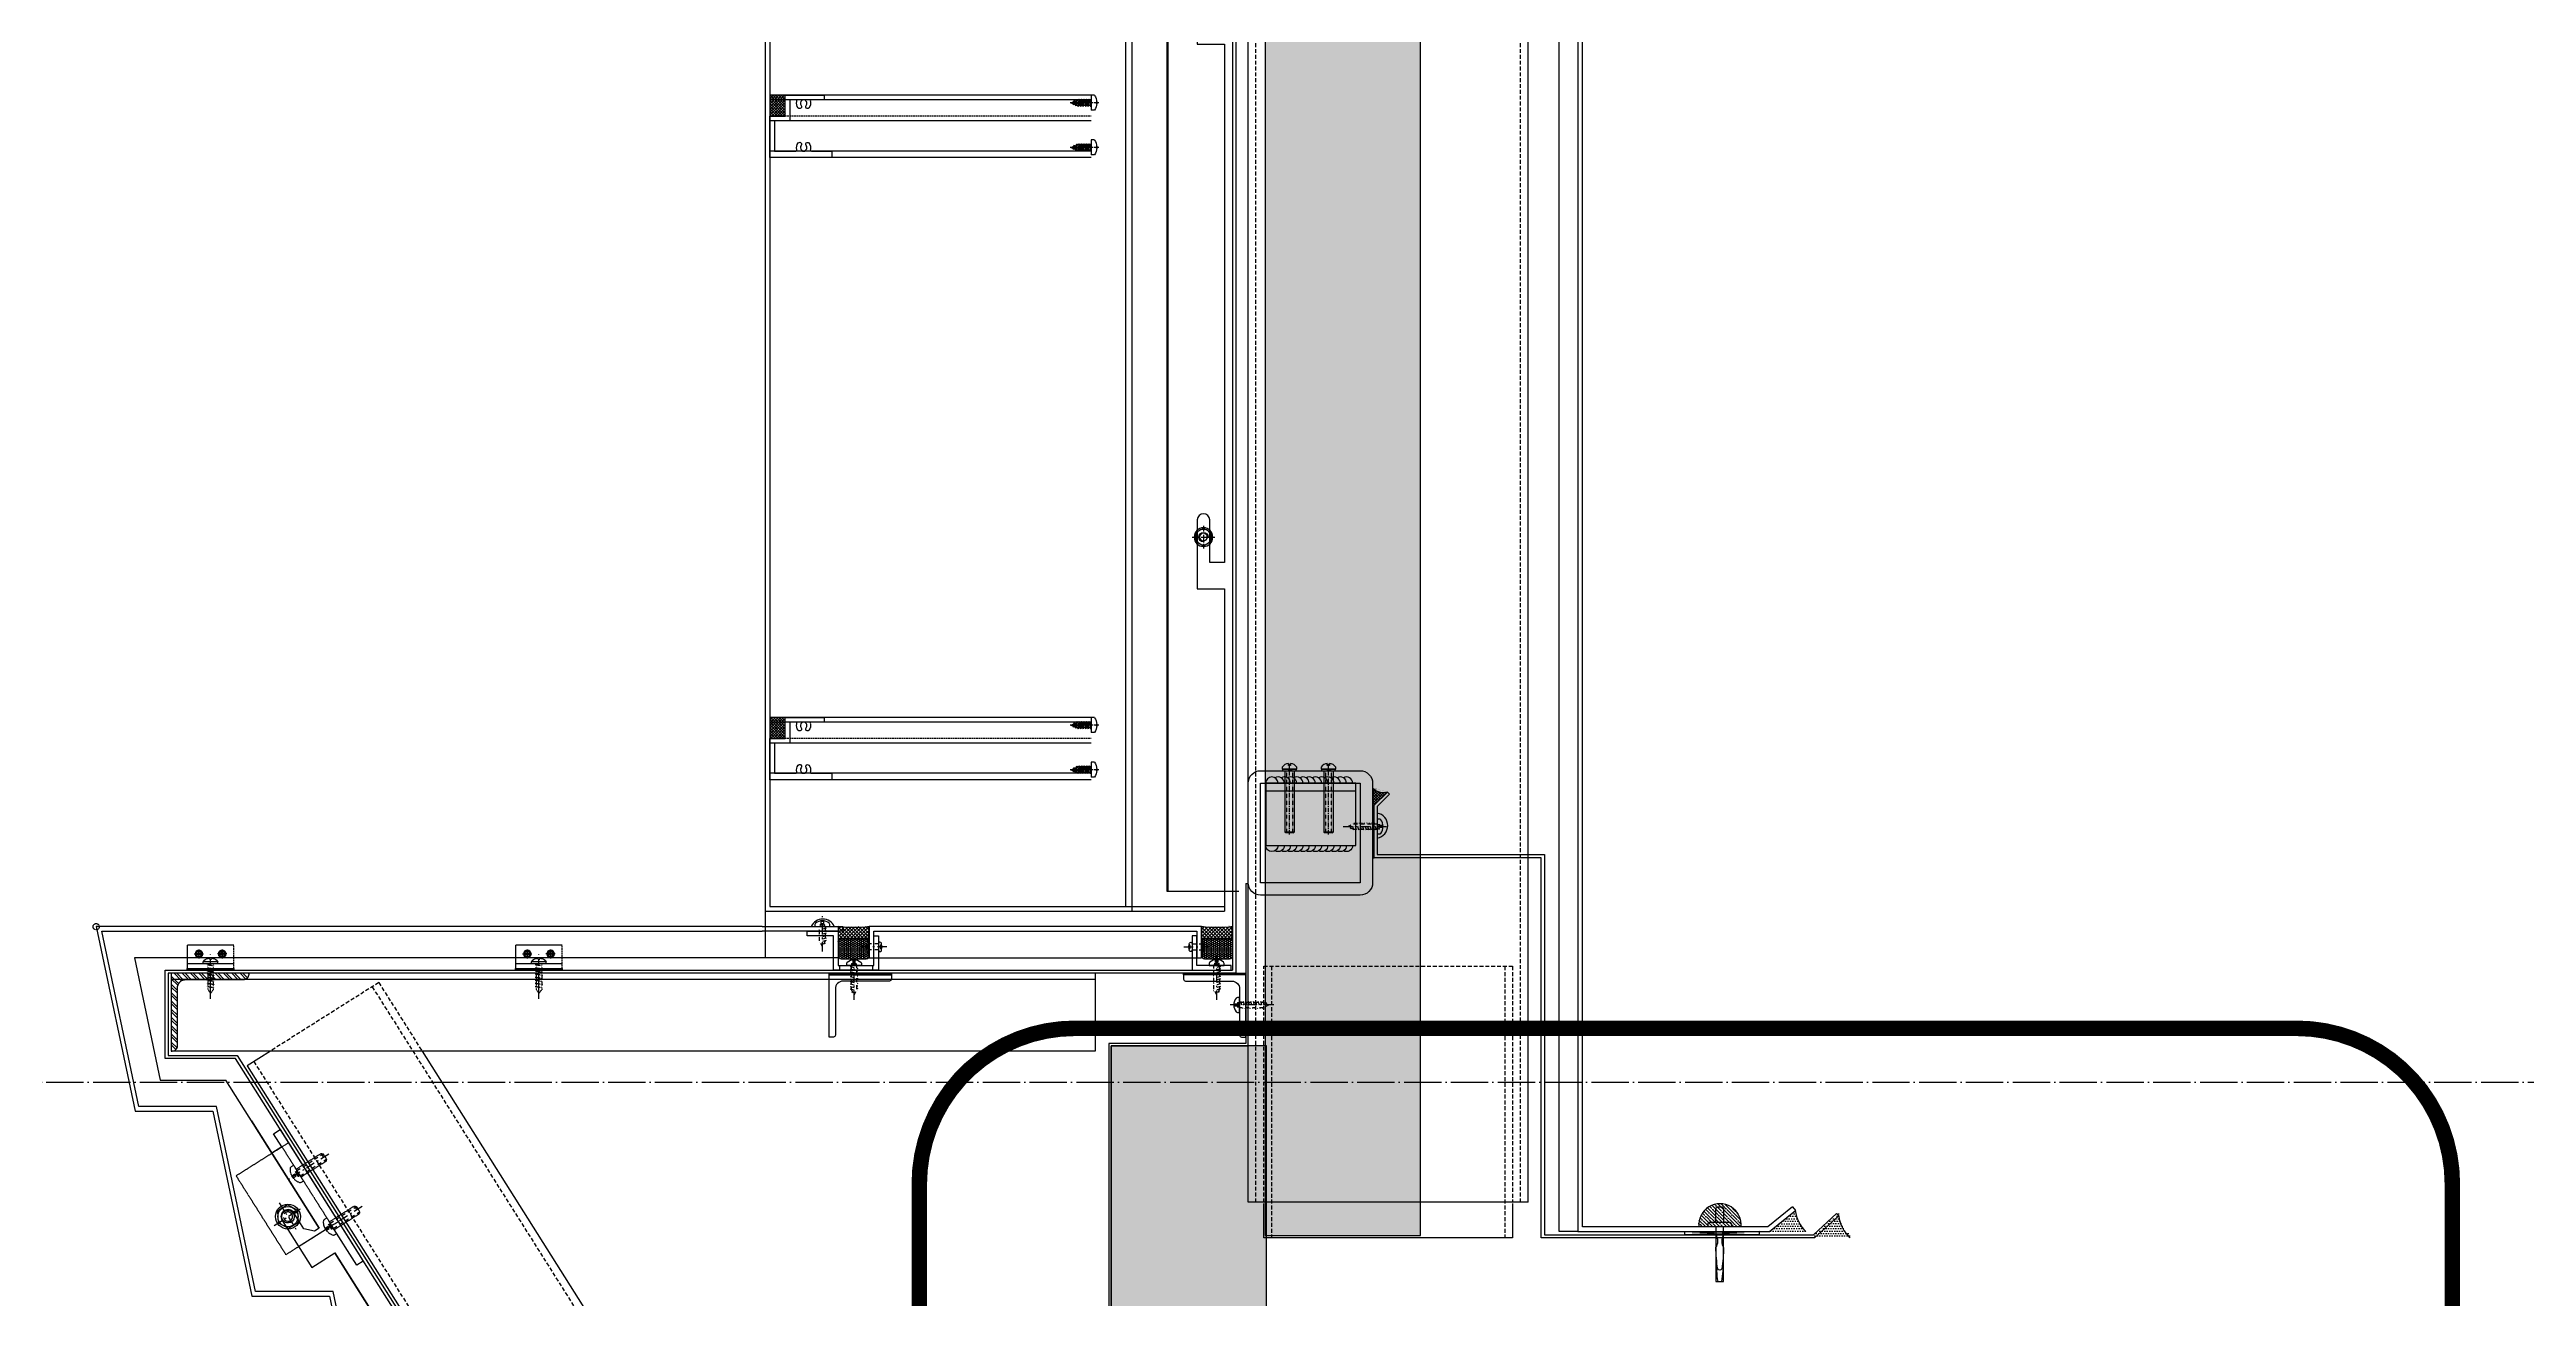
# Model space of a CAD drawing. Header units: millimetres. Extents: x 0 to 119933, y -45162 to 41221.
# Drawn here: x 40007 to 41599, y 8205 to 9008 of the extents above; entities that cross this region are included whole.
import ezdxf
from ezdxf.enums import TextEntityAlignment as Align

# ---------------------------------------------------------------- set-up
doc = ezdxf.new("R2010")
doc.units = ezdxf.units.MM
for name, pattern in [('( Dashed )', [0.75, 0.5, -0.25]), ('ACAD_ISO04W100', [30, 24, -3, 0, -3]), ('CENTER', [2, 1.25, -0.25, 0.25, -0.25]), ('CENTER-PISA', [11, 6, -2, 1, -2]), ('CENTER2', [28.575, 19.05, -3.175, 3.175, -3.175]), ('DASHED', [0.75, 0.5, -0.25]), ('FT_HIDDEN', [3, 1.5, -1.5]), ('HIDDEN', [0.375, 0.25, -0.125]), ('HIDDEN-PISA', [4.5, 2.5, -2]), ('HIDDEN2', [0.1875, 0.125, -0.0625])]:
    doc.linetypes.add(name, pattern=pattern)
doc.layers.get('DEFPOINTS').update_dxf_attribs({"color": 166})
for name, color, linetype in [('AXIS', 1, 'ACAD_ISO04W100'), ('BOLT', 32, 'Continuous'), ('CASTFIX', 1, 'Continuous'), ('CW', 4, 'Continuous'), ('F-Alum', 4, 'Continuous'), ('F-dashed line', 8, 'DASHED'), ('F-hatch', 8, 'Continuous'), ('F-Misc', 8, 'Continuous'), ('F-OTHERS', 8, 'Continuous'), ('F-seslants', 8, 'Continuous'), ('F-SSTEEL', 3, 'Continuous'), ('F-steel', 3, 'Continuous'), ('F_ALUM', 4, 'Continuous'), ('F_CNTR', 1, 'ACAD_ISO04W100'), ('F_FIXS', 1, 'Continuous'), ('F_GSKT', 136, 'Continuous'), ('F_MISC', 8, 'Continuous'), ('F_SEAL', 8, 'Continuous'), ('F_STEL', 3, 'Continuous'), ('GASK', 8, 'Continuous'), ('gasket', 1, 'Continuous'), ('Hatch', 8, 'Continuous'), ('HIDDEN', 1, 'HIDDEN'), ('INSUL', 8, 'Continuous'), ('STEEL', 3, 'Continuous'), ('TC', 4, 'Continuous'), ('WELDING VW', 8, 'Continuous'), ('中心线', 1, 'CENTER2'), ('其他', 4, 'Continuous'), ('虚线', 8, 'HIDDEN'), ('螺栓钉类', 241, 'Continuous')]:
    doc.layers.add(name, color=color, linetype=linetype)
doc.layers.add('Fastener-Contour', color=1, linetype='Continuous', lineweight=25)
doc.styles.add('ROMANS', font='simplex.shx', dxfattribs={"width": 0.8, "bigfont": 'hztxt.shx'})
pattern_1 = [(171.78891, (53.3, 199.0476), (-673.2017242, 100.0000025), [3.3342, -696.8454]), (146.90866, (56.223, 197.1429), (-158.4004044, 100.0000014), [3.48873, -729.14512]), (132.32733, (58.3914, 194.762), (-178.2004573, 199.9999991), [3.2205, -673.0858]), (114.79699, (59.7115, 191.905), (-39.600101, 99.9999994), [3.14733, -327.32212]), (91.620224, (59.8057, 188.5714), (-19.80005, 599.9999997), [3.33467, -696.9453]), (82.824825, (50.09429, 111.42857), (138.600349442, 1099.999997034), [77.75174, -16250.113]), (97.175175, (69.70576, 111.42857), (-138.6003524828, 1099.9999966515), [77.75174, -16250.113]), (88.379776, (59.9943, 188.5714), (19.800043, 599.9999999), [3.33467, -696.9453]), (65.203, (60.0886, 191.905), (39.600101, 99.9999996), [3.14733, -327.32212]), (47.67267, (61.4086, 194.762), (178.2004567, 199.9999997), [3.2205, -673.0858]), (33.09134, (63.5772, 197.1429), (158.4004029, 100.0000036), [3.48873, -729.14512]), (8.21109, (66.5, 199.0476), (673.2017246, 99.9999998), [3.3342, -696.8454]), (87.16616, (50, 109.524), (19.800042, 300.0000003), [1.9071, -398.58265]), (103.90139, (50.4714, 107.619), (-79.2002026, 299.9999996), [1.96223, -410.107]), (111.6036, (51.226, 105.714), (-19.80005, 100), [2.04867, -105.50674]), (122.76135, (52.4514, 103.8095), (-59.4001536, 99.999999), [2.26506, -473.39773]), (138.29055, (54.0543, 102.381), (-118.800303, 100.000002), [2.1471, -448.74108]), (152.00351, (55.8457, 101.4286), (-178.2004575, 99.9999986), [2.02886, -424.0312]), (166.4772, (57.8257, 100.9524), (-396.001014, 100.000003), [2.03646, -425.62055]), (167.07075, (59.9, 100.476), (-415.801066, 100), [2.12825, -444.80388]), (12.92924, (59.9, 100.476), (415.801066, 99.9999994), [2.12825, -444.80388]), (13.5228, (61.9743, 100.9524), (396.0010147, 99.9999998), [2.03646, -425.62055]), (27.99649, (63.9543, 101.4286), (198.0005053, 100.0000036), [2.02886, -424.0312]), (41.70945, (65.7458, 102.381), (118.800302, 100.000003), [2.1471, -448.74108]), (57.23865, (67.3486, 103.8095), (198.0005044, 300.0000017), [2.26506, -473.39773]), (68.3964, (68.574, 105.714), (19.80005, 100), [2.04867, -105.50674]), (76.09861, (69.3286, 107.619), (19.800051, 99.9999995), [1.96223, -410.107]), (92.83384, (69.8, 109.524), (-19.80005, 300), [1.9071, -398.58265])]

# ---------------------------------------------------------------- blocks, each defined once
blk = doc.blocks.new('L50x4')
at = {"layer": 'TC'}
h = blk.add_hatch(dxfattribs=at)
h.set_pattern_fill('ANSI32', color=256, scale=10, style=0)
h.set_pattern_definition([(45, (-639.048, -508.826), (-2.65165, 2.65165), []), (45, (-637.2803, -508.826), (-2.65165, 2.65165), [])])
h.paths.add_polyline_path([(4, 46.5, 0.414214), (0.5, 50), (0, 50), (0, 0), (50, 0), (50, 0.5, 0.414214), (46.5, 4), (9, 4, -0.414214), (4, 9)])
at = {"layer": 'STEEL'}
blk.add_lwpolyline([(0, 0), (0, 50), (0.5, 50, -0.414214), (4, 46.5), (4, 9.5, 0.414214), (9.5, 4), (46.5, 4, -0.414214), (50, 0.5), (50, 0)], format="xyb", close=True, dxfattribs=at)
blk = doc.blocks.new('fhd')
at = {"layer": 'F-OTHERS'}
for points in [[(2.5, 0), (2.5, 35), (-2.5, 35), (-2.5, 0)], [(2.5, -3), (2.5, -12), (1.5, -13), (-1.5, -13), (-2.5, -12), (-2.5, -3)]]:
    blk.add_lwpolyline(points, dxfattribs=at)
for points in [[(-1.3, 35, 0.036206), (-2.5, 21.4)], [(2.5, 21.4, 0.036206), (1.3, 35)], [(-2.5, 5, 0.297843), (-2.5, 13.3, -0.036206), (-1.3, 27, -0.585039), (1.3, 27, -0.036206), (2.5, 13.3, 0.297843), (2.5, 5)]]:
    blk.add_lwpolyline(points, format="xyb", dxfattribs=at)
blk.add_lwpolyline([(6.5, 0, -0.414214), (7.5, -1), (7.5, -2, -0.414214), (6.5, -3), (-6.5, -3, -0.414214), (-7.5, -2), (-7.5, -1, -0.414214), (-6.5, 0), (-2.5, 0), (2.5, 0)], format="xyb", close=True, dxfattribs=at)
blk = doc.blocks.new('*U76')
at = {"layer": 'GASK'}
blk.add_lwpolyline([(0, -2), (0, 0), (-47.8, 0), (-47.8, -2)], close=True, dxfattribs=at)
for points in [[(0, -2), (-47.8, 0)], [(-47.8, -2), (0, 0)]]:
    blk.add_lwpolyline(points, dxfattribs=at)
blk = doc.blocks.new('*U363')
at = {"layer": 'INSUL', "lineweight": 0}
h = blk.add_hatch(dxfattribs=at)
h.set_pattern_fill('岩棉', color=256, scale=100, style=0, pattern_type=2)
h.set_pattern_definition(pattern_1)
h.paths.add_polyline_path([(0, 0), (623.4, 0), (623.4, 100), (0, 100)])
at = {"layer": 'INSUL'}
blk.add_lwpolyline([(0, 0), (623.4, 0), (623.4, 100), (0, 100)], close=True, dxfattribs=at)
blk = doc.blocks.new('*U375')
at = {"layer": '中心线', "color": 1, "linetype": 'CENTER', "ltscale": 2.357948}
blk.add_line((0, -4.9), (0, 13.4), dxfattribs=at)
at = {"layer": '其他', "color": 4, "linetype": 'Continuous'}
for p, q in [((-2.4, 7.7), (2.4, 8.3)), ((-2.4, 6.1), (2.4, 6.7)), ((-2.4, 4.5), (2.4, 5.1)), ((-2.4, 2.9), (2.4, 3.5)), ((-2.4, 1.3), (2.4, 1.9)), ((-2.2, 9.3), (2, 9.9)), ((-1.9, 0), (1.8, 0.7)), ((-1.8, 8), (1.8, 8.7)), ((-1.8, 7.3), (1.8, 8)), ((-1.8, 6.4), (1.8, 7.1)), ((-1.8, 5.7), (1.8, 6.4)), ((-1.8, 4.8), (1.8, 5.5)), ((-1.8, 4.1), (1.8, 4.8)), ((-1.8, 3.2), (1.8, 3.9)), ((-1.8, 2.5), (1.8, 3.2)), ((-1.8, 1.6), (1.8, 2.3)), ((-1.8, 0.9), (1.8, 1.6)), ((-1.7, 9), (1.4, 9.6)), ((-1.5, 11), (1.3, 11.4)), ((-1.3, 9.8), (1.1, 10.4)), ((-1, 10.7), (0.8, 11.1)), ((-0.6, 11.5), (0.4, 11.9)), ((0, 0), (2.4, 0.3))]:
    blk.add_line(p, q, dxfattribs=at)
at = {"layer": '螺栓钉类', "linetype": 'Continuous'}
for p, q in [((-2.4, 7.7), (-1.8, 8)), ((-2.4, 7.7), (-1.8, 7.3)), ((-2.4, 6.1), (-1.8, 6.4)), ((-2.4, 6.1), (-1.8, 5.7)), ((-2.4, 4.5), (-1.8, 4.8)), ((-2.4, 4.5), (-1.8, 4.1)), ((-2.4, 2.9), (-1.8, 3.2)), ((-2.4, 2.9), (-1.8, 2.5)), ((-2.4, 1.3), (-1.8, 1.6)), ((-2.4, 1.3), (-1.8, 0.9)), ((-2.2, 9.3), (-1.3, 9.8)), ((-2.2, 9.3), (-1.7, 9)), ((-1.7, 9), (-1.8, 8.7)), ((-1.8, 8), (-1.8, 8.7)), ((-1.8, 6.4), (-1.8, 7.3)), ((-1.8, 4.8), (-1.8, 5.7)), ((-1.8, 3.2), (-1.8, 4.1)), ((-1.8, 1.6), (-1.8, 2.5)), ((-1.8, 0.2), (-1.8, 0.9)), ((-1.5, 11), (-0.6, 11.5)), ((-1.5, 11), (-1, 10.7)), ((-1, 10.7), (-1.3, 9.8)), ((0, 13), (-0.6, 11.5)), ((0, 13), (0.5, 11.9)), ((0.5, 11.9), (1.3, 11.4)), ((0.8, 11.1), (1.3, 11.4)), ((0.8, 11.1), (1.1, 10.4)), ((1.1, 10.4), (2, 9.9)), ((1.4, 9.6), (2, 9.9)), ((1.4, 9.6), (1.8, 8.7)), ((1.8, 8.7), (2.4, 8.3)), ((1.8, 8), (2.4, 8.3)), ((1.8, 7.1), (1.8, 8)), ((1.8, 7.1), (2.4, 6.7)), ((1.8, 6.4), (2.4, 6.7)), ((1.8, 5.5), (1.8, 6.4)), ((1.8, 5.5), (2.4, 5.1)), ((1.8, 4.8), (2.4, 5.1)), ((1.8, 3.9), (1.8, 4.8)), ((1.8, 3.9), (2.4, 3.5)), ((1.8, 3.2), (2.4, 3.5)), ((1.8, 2.3), (1.8, 3.2)), ((1.8, 2.3), (2.4, 1.9)), ((1.8, 1.6), (2.4, 1.9)), ((1.8, 0.7), (1.8, 1.6)), ((1.8, 0.7), (2.4, 0.3)), ((2.4, 0.2), (2.4, 0.3)), ((-4.8, -2.1), (-4.8, 0)), ((-4.8, 0), (-2, 0)), ((-2, 0), (2.6, 0)), ((-0.4, -3.3), (0.4, -3.3)), ((-0.4, -3.7), (-0.4, -3.3)), ((0.4, -3.7), (0.4, -3.3)), ((2.6, 0), (4.7, 0)), ((4.7, -2.1), (4.7, 0))]:
    blk.add_line(p, q, dxfattribs=at)
for centre, radius, start, end in [((-2, 0.2), 0.2, 270, 0), ((2.6, 0.2), 0.2, 180, 270), ((0, 4.3), 8, 233.5764, 267.134), ((0, 4.3), 8, 272.866, 306.4236)]:
    blk.add_arc(centre, radius, start, end, dxfattribs=at)
blk = doc.blocks.new('A$C0A0351D0')
at = {"layer": 'F-seslants'}
h = blk.add_hatch(dxfattribs=at)
h.set_pattern_fill('ANSI37', color=256, scale=10)
h.set_pattern_definition([(45, (29520.1611, 76186.4152), (-0.883883476, 0.883883476), []), (135, (29520.1611, 76186.4152), (-0.883883476, -0.883883476), [])])
h.paths.add_polyline_path([(218.8, 0), (228.8, 0), (228.8, -13.5), (218.8, -13.5)])
at = {"layer": 'F-Alum'}
for p, q in [((22.2, 0), (228.8, 0)), ((22.2, -3), (228.8, -3)), ((22.2, -16.5), (228.8, -16.5)), ((22.2, -35.9), (228.1, -35.9)), ((22.2, -40), (228.8, -40))]:
    blk.add_line(p, q, dxfattribs=at)
blk.add_lwpolyline([(218.8, 0), (193.8, 0), (193.8, -3), (202, -3, -0.501863), (202.7, -4, 0.254047), (203.6, -8.2, 1), (205.4, -6.6, -0.455848), (205.9, -3.5), (205.9, -3.4, -0.414214), (206.3, -3), (207.8, -3, -0.414214), (208.2, -3.4), (208.2, -3.5, -0.455848), (208.6, -6.6, 1), (210.5, -8.2, 0.254047), (211.3, -4, -0.501863), (212.1, -3), (215.8, -3), (215.8, -16.5), (225.8, -16.5), (225.8, -35.9), (212.1, -35.9, -0.501863), (211.3, -34.9, 0.254047), (210.5, -30.7, 1), (208.6, -32.3, -0.455848), (208.2, -35.4), (208.2, -35.5, -0.414214), (207.8, -35.9), (206.3, -35.9, -0.414214), (205.9, -35.5), (205.9, -35.4, -0.455848), (205.4, -32.3, 1), (203.6, -30.7, 0.254047), (202.7, -34.9, -0.501863), (202, -35.9), (188.8, -35.9), (188.8, -40), (228.8, -40), (228.8, -13.5), (218.8, -13.5)], format="xyb", close=True, dxfattribs=at)
at = {"layer": 'F-dashed line'}
blk.add_line((22.2, -13.5), (228.8, -13.5), dxfattribs=at)
at = {"layer": 'F-seslants'}
blk.add_lwpolyline([(218.8, 0), (228.8, 0), (228.8, -13.5), (218.8, -13.5)], close=True, dxfattribs=at)
at = {"layer": '螺栓钉类', "rotation": 270}
for p in [(22.2, -4.9), (22.2, -33.6)]:
    blk.add_blockref('*U375', p, dxfattribs=at)
blk = doc.blocks.new('*U112')
at = {"layer": 'INSUL', "lineweight": 0}
h = blk.add_hatch(dxfattribs=at)
h.set_pattern_fill('岩棉', color=256, scale=100, style=0, pattern_type=2)
h.set_pattern_definition(pattern_1)
h.paths.add_polyline_path([(0, 0), (4690.9, 0), (4690.9, 100), (0, 100)])
at = {"layer": 'INSUL'}
blk.add_lwpolyline([(0, 0), (4690.9, 0), (4690.9, 100), (0, 100)], close=True, dxfattribs=at)
blk = doc.blocks.new('*U74')
at = {"layer": '中心线', "color": 1, "linetype": 'CENTER', "ltscale": 2.880968}
for p, q in [((7.3, 0), (-7.3, 0)), ((0, 7.3), (0, -7.3))]:
    blk.add_line(p, q, dxfattribs=at)
at = {"layer": '螺栓钉类', "linetype": 'ByBlock'}
blk.add_lwpolyline([(5, 2.9), (0, 5.8), (-5, 2.9), (-5, -2.9), (0, -5.8), (5, -2.9)], close=True, dxfattribs=at)
for radius in [6, 5, 2.46]:
    blk.add_circle((0, 0), radius, dxfattribs=at)
blk.add_arc((0, 0), 3, 270, 180, dxfattribs=at)
blk = doc.blocks.new('*U96')
at = {"layer": 'WELDING VW'}
for centre, end in [((4, 0), 180), ((8, 0), 120), ((12, 0), 120), ((16, 0), 120), ((20, 0), 120), ((24, 0), 120), ((28, 0), 120), ((32, 0), 120), ((36, 0), 120), ((40, 0), 120), ((44, 0), 120), ((48, 0), 120), ((52, 0), 120)]:
    blk.add_arc(centre, 4, 0, end, dxfattribs=at)
blk = doc.blocks.new('*U75')
at = {"layer": '中心线', "color": 1, "linetype": 'CENTER', "ltscale": 2.357948}
blk.add_line((0, 40.9), (0, -5), dxfattribs=at)
at = {"layer": '虚线', "linetype": 'HIDDEN', "ltscale": 0.5}
for p, q in [((-1.9, 0), (-1.9, 40)), ((1.9, 0), (1.9, 40))]:
    blk.add_line(p, q, dxfattribs=at)
at = {"layer": '螺栓钉类', "color": 241, "linetype": 'Continuous'}
for p, q in [((-2.4, 40), (-3, 39.4)), ((3, 39.4), (-3, 39.4)), ((-3, 0), (-3, 39.4)), ((2.4, 40), (-2.4, 40)), ((2.4, 40), (3, 39.4)), ((3, 0), (3, 39.4)), ((-0.9, -1), (0.5, 0)), ((0.2, -1), (1.7, 0))]:
    blk.add_line(p, q, dxfattribs=at)
blk.add_lwpolyline([(4.4, 0), (4.4, -1), (-4.4, -1), (-4.4, 0)], close=True, dxfattribs=at)
blk.add_lwpolyline([(-4.7, -1), (4.8, -1), (4.8, -2.3, -0.207256), (0.7, -4.7), (0.7, -3.4), (-0.7, -3.4), (-0.7, -4.7, -0.207256), (-4.7, -2.3)], format="xyb", close=True, dxfattribs=at)
blk = doc.blocks.new('A$C4B413A4C')
at = {"layer": 'CW'}
for points in [[(530, 39.4), (-10.5, 895.2), (-55.7, 895.2), (-55.7, 952)], [(-53.7, 950), (-53.7, 897.2), (-9.4, 897.2), (532, 40)]]:
    blk.add_lwpolyline(points, dxfattribs=at)
blk = doc.blocks.new('#10x19_Pan')
at = {"color": 8, "linetype": 'HIDDEN-PISA'}
for p, q in [((0.6, 2.4), (1.9, -2.4)), ((2.2, 2.4), (3.5, -2.4)), ((3.8, 2.4), (5.1, -2.4)), ((5.4, 2.4), (6.7, -2.4)), ((7, 2.4), (8.3, -2.4)), ((8.6, 2.4), (9.9, -2.4)), ((10.2, 2.4), (11.5, -2.4)), ((11.8, 2.4), (13.1, -2.4)), ((13.4, 2.4), (14.7, -2.4)), ((15, 2.4), (16.2, -2)), ((16.8, 1.7), (17.6, -1.3))]:
    blk.add_line(p, q, dxfattribs=at)
at = {"color": 0, "linetype": 'ByBlock'}
blk.add_lwpolyline([(0, 4.7), (-1.4, 4.7, 0.228537), (-2.2, 4.4, 0.349288), (-2.2, -4.4, 0.228537), (-1.4, -4.8), (0, -4.8)], format="xyb", close=True, dxfattribs=at)
at = {"color": 8, "linetype": 'HIDDEN-PISA'}
for points in [[(-3.7, 0.7), (-1.9, 0.7), (-1.9, -0.8), (-3.7, -0.8)], [(0, 1.8), (15.2, 1.8), (19, 0), (15.2, -1.8), (0, -1.8)]]:
    blk.add_lwpolyline(points, dxfattribs=at)
at = {"layer": 'AXIS', "color": 8, "linetype": 'CENTER-PISA'}
blk.add_line((22, 0), (-6.7, 0), dxfattribs=at)
at = {"layer": 'DEFPOINTS', "color": 8, "linetype": 'ByBlock', "style": 'ROMANS', "width": 0.8}
blk.add_text('#10x19', height=0.75, rotation=90, dxfattribs=at).set_placement((-1, 0), align=Align.MIDDLE)
blk = doc.blocks.new('ding1')
at = {"layer": 'CASTFIX', "color": 8, "linetype": 'HIDDEN2'}
for p, q in [((1217.1, -4182.6), (1212.3, -4183.3)), ((1217.1, -4184.6), (1212.3, -4185.3)), ((1217.1, -4186.6), (1212.3, -4187.3)), ((1212.9, -4181.9), (1214.7, -4178.9)), ((1212.9, -4197.9), (1212.9, -4181.9)), ((1214.7, -4178.9), (1216.5, -4181.3)), ((1216.5, -4197.9), (1216.5, -4181.3)), ((1217.1, -4188.6), (1212.3, -4189.3)), ((1217.1, -4190.6), (1212.3, -4191.3)), ((1217.1, -4192.6), (1212.3, -4193.3)), ((1217.1, -4194.6), (1212.3, -4195.3)), ((1217.1, -4196.6), (1212.3, -4197.3))]:
    blk.add_line(p, q, dxfattribs=at)
at = {"layer": 'CASTFIX', "color": 9, "linetype": 'CENTER2'}
blk.add_line((1214.7, -4175.4), (1214.7, -4204.3), dxfattribs=at)
at = {"layer": 'CASTFIX'}
for p, q in [((1209.9, -4197.9), (1209.9, -4199.2)), ((1219.4, -4197.9), (1209.9, -4197.9)), ((1219.4, -4199.2), (1209.9, -4199.2)), ((1214, -4201.5), (1213.2, -4201.5)), ((1214.2, -4200.7), (1214, -4201.5)), ((1215.2, -4200.7), (1214.2, -4200.7)), ((1215.2, -4200.7), (1215.4, -4201.5)), ((1216.2, -4201.5), (1215.4, -4201.5)), ((1219.4, -4197.9), (1219.4, -4199.2))]:
    blk.add_line(p, q, dxfattribs=at)
for centre, start, end in [((1213.3, -4197.8), 201.9199, 267.5066), ((1216, -4197.8), 272.4934, 338.0801)]:
    blk.add_arc(centre, 3.68, start, end, dxfattribs=at)
blk = doc.blocks.new('A$C20BB5686')
at = {"layer": 'F-hatch'}
blk.add_hatch(color=256, dxfattribs=at).paths.add_polyline_path([(1, -15), (1, 15), (0, 15), (0, -15)])
at = {"linetype": '( Dashed )'}
blk.add_line((4, 15), (4, -15), dxfattribs=at)
blk.add_lwpolyline([(1, -15), (1, 15), (16, 15), (16, -15), (1, -15)], dxfattribs=at)
at = {"layer": 'F-hatch'}
blk.add_lwpolyline([(1, -15), (1, 15), (0, 15), (0, -15)], close=True, dxfattribs=at)
at = {"layer": 'F-Misc', "ltscale": 0.1}
for p, q in [((13.4, 7.5), (7.5, 7.5)), ((9.4, 7.7), (9.4, 7.2)), ((9.4, 7.2), (9.7, 7.2)), ((9.7, 7.7), (9.4, 7.7)), ((10.7, 8.6), (10.2, 8.6)), ((10.2, 8.6), (10.2, 8.2)), ((10.2, 6.7), (10.2, 6.4)), ((10.2, 6.4), (10.7, 6.4)), ((10.5, 10.4), (10.5, 4.5)), ((10.7, 8.2), (10.7, 8.6)), ((10.7, 6.4), (10.7, 6.7)), ((11.5, 7.7), (11.2, 7.7)), ((11.2, 7.2), (11.5, 7.2)), ((11.5, 7.2), (11.5, 7.7)), ((13.4, -7.5), (7.5, -7.5)), ((9.4, -7.3), (9.7, -7.3)), ((9.4, -7.8), (9.4, -7.3)), ((9.7, -7.8), (9.4, -7.8)), ((10.2, -6.5), (10.7, -6.5)), ((10.2, -6.8), (10.2, -6.5)), ((10.2, -8.6), (10.2, -8.3)), ((10.7, -8.6), (10.2, -8.6)), ((10.5, -10.5), (10.5, -4.6)), ((10.7, -6.5), (10.7, -6.8)), ((10.7, -8.3), (10.7, -8.6)), ((11.2, -7.3), (11.5, -7.3)), ((11.5, -7.8), (11.2, -7.8)), ((11.5, -7.3), (11.5, -7.8))]:
    blk.add_line(p, q, dxfattribs=at)
for centre, radius in [((10.5, 7.5), 2.45), ((10.5, 7.5), 1.75), ((10.5, -7.5), 2.45), ((10.5, -7.5), 1.75)]:
    blk.add_circle(centre, radius, dxfattribs=at)
for centre, start, end in [((9.7, 8.2), 270, 0), ((9.7, 6.7), 0, 90), ((11.2, 8.2), 180, 270), ((11.2, 6.7), 90, 180), ((9.7, -6.8), 270, 0), ((9.7, -8.3), 0, 90), ((11.2, -6.8), 180, 270), ((11.2, -8.3), 90, 180)]:
    blk.add_arc(centre, 0.5, start, end, dxfattribs=at)
at = {"layer": 'F-Misc', "ltscale": 0.1, "extrusion": (0, 0, -1), "xscale": -0.9999999999999999, "zscale": -0.9999999999999999, "rotation": 270}
blk.add_blockref('ding1', (4193.9, -1214.7), dxfattribs=at)
blk = doc.blocks.new('M6x20_Pan')
at = {"color": 8, "linetype": 'HIDDEN-PISA'}
for p, q in [((0, 2), (20, 2)), ((19, -3), (19, 3)), ((0, -2), (20, -2))]:
    blk.add_line(p, q, dxfattribs=at)
at = {"color": 0, "linetype": 'ByBlock'}
blk.add_lwpolyline([(0, 6), (-1.8, 6, 0.227103), (-2.6, 5.6, 0.35235), (-2.6, -5.6, 0.227103), (-1.8, -6), (0, -6)], format="xyb", close=True, dxfattribs=at)
at = {"color": 8, "linetype": 'HIDDEN-PISA'}
blk.add_lwpolyline([(-4.6, 0.7), (-2.3, 0.7), (-2.3, -0.8), (-4.6, -0.8)], dxfattribs=at)
at = {"color": 8, "linetype": 'ByBlock'}
blk.add_lwpolyline([(0, -3), (19, -3), (20, -2), (20, 2), (19, 3), (0, 3)], dxfattribs=at)
at = {"layer": 'AXIS', "color": 8, "linetype": 'CENTER-PISA'}
blk.add_line((23, 0), (-7.6, 0), dxfattribs=at)
at = {"layer": 'DEFPOINTS', "color": 8, "style": 'ROMANS', "width": 0.8}
blk.add_text('M6x20', height=1, rotation=90, dxfattribs=at).set_placement((-1, 0), align=Align.MIDDLE)
blk = doc.blocks.new('A$C061C2369')
at = {"layer": 'F_ALUM', "color": 8, "linetype": 'HIDDEN'}
blk.add_line((-40, -5), (20, -5), dxfattribs=at)
at = {"layer": 'F_ALUM'}
for points in [[(-40, -5), (-50, -5), (-50, 0), (50, 0), (50, -5), (20, -5)], [(-40, -5), (-40, -12.7)], [(20, -5), (20, -30.2)]]:
    blk.add_lwpolyline(points, dxfattribs=at)
at = {"layer": 'F_ALUM', "color": 8, "linetype": 'HIDDEN'}
blk.add_lwpolyline([(-40, 0), (20, 0), (20, -39.8), (-40, -39.8)], close=True, dxfattribs=at)
at = {"layer": 'F_FIXS', "color": 8, "linetype": 'HIDDEN', "xscale": -0.9999999999999998, "rotation": 270}
for p in [(-20, -5), (20, -5)]:
    blk.add_blockref('M6x20_Pan', p, dxfattribs=at)
blk = doc.blocks.new('M8_Nut_Plan')
at = {"color": 0, "linetype": 'ByBlock', "flags": 128}
blk.add_lwpolyline([(6.5, 3.8), (0, 7.5), (-6.5, 3.8), (-6.5, -3.8), (0, -7.5), (6.5, -3.8)], close=True, dxfattribs=at)
at = {"color": 0, "linetype": 'ByBlock'}
for radius in [6.5, 4]:
    blk.add_circle((0, 0), radius, dxfattribs=at)
at = {"color": 8, "linetype": 'ByBlock'}
blk.add_arc((0, 0), 3, 247.5, 202.5, dxfattribs=at)
at = {"layer": 'AXIS', "color": 8, "linetype": 'CENTER-PISA'}
for p, q in [((-10.5, 0), (10.5, 0)), ((0, -10.5), (0, 10.5))]:
    blk.add_line(p, q, dxfattribs=at)
at = {"layer": 'DEFPOINTS', "color": 8, "linetype": 'ByBlock', "style": 'ROMANS', "width": 0.8}
blk.add_text('M8', height=1, dxfattribs=at).set_placement((0, 5.5), align=Align.MIDDLE)
blk = doc.blocks.new('A$C56B8360A')
at = {"layer": 'BOLT', "linetype": 'FT_HIDDEN'}
blk.add_circle((0, 0), 4, dxfattribs=at)
at = {"layer": 'F_ALUM'}
blk.add_lwpolyline([(13, 64.6), (13, -17), (9.5, -17), (4.5, -12), (4.5, 0, 1), (-4.5, 0), (-4.5, -35.8), (13, -35.8), (13, -92.7)], format="xyb", dxfattribs=at)
at = {"layer": 'F_FIXS'}
blk.add_circle((0, 0), 8, dxfattribs=at)
at = {"layer": 'F_FIXS', "rotation": 270}
blk.add_blockref('M8_Nut_Plan', (0, 0), dxfattribs=at)
blk = doc.blocks.new('A$C2F950DD3')
at = {"layer": 'BOLT', "linetype": 'FT_HIDDEN'}
blk.add_circle((-25.8, 47), 4, dxfattribs=at)
at = {"layer": 'F_ALUM'}
blk.add_lwpolyline([(-95.3, 60), (-13.8, 60), (-13.8, 56.5), (-18.8, 51.5), (-30.8, 51.5, 1), (-30.8, 42.5), (5, 42.5), (5, 60), (61.9, 60)], format="xyb", dxfattribs=at)
at = {"layer": 'F_FIXS'}
blk.add_circle((-25.8, 47), 8, dxfattribs=at)
blk.add_blockref('M8_Nut_Plan', (-25.8, 47), dxfattribs=at)
blk = doc.blocks.new('A$C4F2A369E')
at = {"rotation": 32.27564434195386}
blk.add_blockref('A$C56B8360A', (123.3, -186.4), dxfattribs=at)
at = {"layer": 'HIDDEN', "rotation": 302.2756443419539}
for name, p in [('A$C061C2369', (145, -172.7)), ('A$C2F950DD3', (472.9, -827.9)), ('A$C061C2369', (520.6, -767.3))]:
    blk.add_blockref(name, p, dxfattribs=at)
blk = doc.blocks.new('EA040x040x04')
at = {"color": 0}
blk.add_lwpolyline([(0, 40), (0, 0), (40, 0), (40, 2.7, 0.414214), (38.7, 4), (9, 4, -0.414214), (4, 9), (4, 38.7, 0.414214), (2.7, 40)], format="xyb", close=True, dxfattribs=at)
blk = doc.blocks.new('#10x13_Pan')
at = {"color": 8, "linetype": 'HIDDEN-PISA'}
for p, q in [((1, 2.4), (2.3, -2.4)), ((2.6, 2.4), (3.9, -2.4)), ((4.2, 2.4), (5.5, -2.4)), ((5.8, 2.4), (7.1, -2.4)), ((7.4, 2.4), (8.7, -2.4)), ((9, 2.4), (10.2, -2)), ((10.8, 1.7), (11.6, -1.3))]:
    blk.add_line(p, q, dxfattribs=at)
at = {"color": 0, "linetype": 'ByBlock'}
blk.add_lwpolyline([(0, 4.7), (-1.4, 4.7, 0.228537), (-2.2, 4.4, 0.349288), (-2.2, -4.4, 0.228537), (-1.4, -4.8), (0, -4.8)], format="xyb", close=True, dxfattribs=at)
at = {"color": 8, "linetype": 'HIDDEN-PISA'}
for points in [[(-3.7, 0.7), (-1.9, 0.7), (-1.9, -0.8), (-3.7, -0.8)], [(0, 1.8), (9.2, 1.8), (13, 0), (9.2, -1.8), (0, -1.8)]]:
    blk.add_lwpolyline(points, dxfattribs=at)
at = {"layer": 'AXIS', "color": 8, "linetype": 'CENTER-PISA'}
blk.add_line((16, 0), (-6.7, 0), dxfattribs=at)
at = {"layer": 'DEFPOINTS', "color": 8, "linetype": 'ByBlock', "style": 'ROMANS', "width": 0.8}
blk.add_text('#10x13', height=0.75, rotation=90, dxfattribs=at).set_placement((-1, 0), align=Align.MIDDLE)
blk = doc.blocks.new('*U371')
at = {"color": 8, "linetype": 'HIDDEN-PISA'}
for p, q in [((6, 2), (0, 2)), ((6, -2), (0, -2))]:
    blk.add_line(p, q, dxfattribs=at)
at = {"color": 0, "linetype": 'ByBlock'}
for points in [[(-0.2, -4.1, -0.349819), (-0.2, 4.1), (0, 4.1), (0, -4.1)], [(6, -2, 1.452432), (7.7, -1.3, -0.381966), (7.7, 1.3, 1.452432), (6, 2)]]:
    blk.add_lwpolyline(points, format="xyb", close=True, dxfattribs=at)
blk.add_lwpolyline([(-0.2, 4.1), (-0.2, -4.1)], dxfattribs=at)
blk.add_arc((6.3, 0), 2, 318.1897, 41.8103, dxfattribs=at)
at = {"layer": 'AXIS', "color": 8, "linetype": 'CENTER-PISA'}
blk.add_line((11.3, 0), (-4.7, 0), dxfattribs=at)
at = {"layer": 'DEFPOINTS', "color": 8, "insert": (-1, 0), "char_height": 1, "attachment_point": 5, "rotation": 90, "style": 'ROMANS'}
blk.add_mtext('%%C4.0', dxfattribs=at)
blk = doc.blocks.new('A$C315D2C77')
at = {"layer": 'F_SEAL'}
h = blk.add_hatch(dxfattribs=at)
h.set_pattern_fill('ANSI37', color=8, scale=0.5)
h.set_pattern_definition([(45, (492.9997, -1.6304), (-1.12253, 1.12253), []), (135, (492.9997, -1.6304), (-1.12253, -1.12253), [])])
edge = h.paths.add_edge_path()
edge.add_arc((487, 79), 79.6, 262.7858, 277.2142, ccw=False)
edge.add_line((477, 0), (477, -9.6))
edge.add_arc((479, -9.6), 2, 90, 180, ccw=False)
edge.add_line((479, -7.6), (495, -7.6))
edge.add_arc((495, -9.6), 2, 0, 90, ccw=False)
edge.add_line((497, -9.6), (497, 0))
h = blk.add_hatch(dxfattribs=at)
h.set_pattern_fill('ANSI37', color=8, scale=0.5)
h.set_pattern_definition([(45, (726.601, -1.6304), (-1.12253, 1.12253), []), (135, (726.601, -1.6304), (-1.12253, -1.12253), [])])
edge = h.paths.add_edge_path()
edge.add_arc((720.6, 79), 79.6, 262.7858, 277.2142, ccw=False)
edge.add_line((710.6, 0), (710.6, -9.6))
edge.add_arc((712.6, -9.6), 2, 90, 180, ccw=False)
edge.add_line((712.6, -7.6), (728.6, -7.6))
edge.add_arc((728.6, -9.6), 2, 0, 90, ccw=False)
edge.add_line((730.6, -9.6), (730.6, 0))
h = blk.add_hatch(dxfattribs=at)
h.set_pattern_fill('HONEY', color=256, scale=0.25)
h.set_pattern_definition([(0, (492.9997, 0.3696), (1.190625, 0.687408), [0.79375, -1.5875]), (120, (492.9997, 0.3696), (-1.190625, 0.687408), [0.79375, -1.5875]), (60, (492.9997, 0.3696), (3e-09, 1.374815), [-1.5875, 0.79375])])
edge = h.paths.add_edge_path()
edge.add_line((495, -7.6), (479, -7.6))
edge.add_arc((479, -9.6), 2, 90, 180)
edge.add_line((477, -9.6), (477, -18.6))
edge.add_arc((479, -18.6), 2, 180, 270)
edge.add_line((479, -20.6), (495, -20.6))
edge.add_arc((495, -18.6), 2, 270, 360)
edge.add_line((497, -18.6), (497, -9.6))
edge.add_arc((495, -9.6), 2, 0, 90)
h = blk.add_hatch(dxfattribs=at)
h.set_pattern_fill('HONEY', color=256, scale=0.25)
h.set_pattern_definition([(0, (726.60105, 0.3696), (1.190625, 0.687408), [0.79375, -1.5875]), (120, (726.60105, 0.3696), (-1.190625, 0.687408), [0.79375, -1.5875]), (60, (726.60105, 0.3696), (3e-09, 1.374815), [-1.5875, 0.79375])])
edge = h.paths.add_edge_path()
edge.add_line((728.6, -7.6), (712.6, -7.6))
edge.add_arc((712.6, -9.6), 2, 90, 180)
edge.add_line((710.6, -9.6), (710.6, -18.6))
edge.add_arc((712.6, -18.6), 2, 180, 270)
edge.add_line((712.6, -20.6), (728.6, -20.6))
edge.add_arc((728.6, -18.6), 2, 270, 360)
edge.add_line((730.6, -18.6), (730.6, -9.6))
edge.add_arc((728.6, -9.6), 2, 0, 90)
at = {"layer": 'CW'}
for points in [[(428.1, 0), (0, 0), (25, -118.7), (75, -118.7), (100, -237.5), (150, -237.5), (175, -356.2), (225, -356.2), (250, -475), (300, -475), (325, -593.7), (375, -593.7), (400, -712.5), (450, -712.5), (475, -831.2), (525, -831.2), (550, -950), (600, -950), (600, -965)], [(603, -962), (603, -947), (552.4, -947), (527.4, -828.2), (477.4, -828.2), (452.4, -709.5), (402.4, -709.5), (377.4, -590.7), (327.4, -590.7), (302.4, -472), (252.4, -472), (227.4, -353.2), (177.4, -353.2), (152.4, -234.5), (102.4, -234.5), (77.4, -115.7), (27.4, -115.7), (3.7, -3), (428.1, -3)], [(477, -20), (24.6, -20), (41.2, -98.7), (83.3, -98.7)]]:
    blk.add_lwpolyline(points, dxfattribs=at)
at = {"layer": 'DEFPOINTS', "color": 8, "linetype": 'CENTER'}
blk.add_line((430, 127), (430, -20), dxfattribs=at)
at = {"layer": 'F_ALUM'}
for p, q in [((500, -20), (707.6, -20)), ((143.4, -193.8), (83.3, -98.7)), ((516.2, -784.2), (153.4, -209.7))]:
    blk.add_line(p, q, dxfattribs=at)
blk.add_lwpolyline([(428.1, 0), (480, 0), (480, -3), (428.1, -3)], dxfattribs=at)
for points in [[(707.6, -20), (710.6, -20), (710.6, 0), (497, 0), (497, -20), (500, -20), (500, -3), (707.6, -3)], [(478, -25), (500, -25), (500, -6), (503, -6), (503, -28), (478, -28)], [(729.6, -25), (707.6, -25), (707.6, -6), (704.6, -6), (704.6, -28), (729.6, -28)]]:
    blk.add_lwpolyline(points, close=True, dxfattribs=at)
at = {"layer": 'F_ALUM', "elevation": 0}
blk.add_lwpolyline([(477, -3), (477, -25), (499, -25), (499, -28), (474, -28), (474, -6), (457, -6), (457, -3)], close=True, dxfattribs=at)
at = {"layer": 'F_GSKT', "elevation": 0}
for points in [[(511.2, -31), (471.2, -31), (471.2, -30), (511.2, -30)], [(739.1, -31), (699.1, -31), (699.1, -30), (739.1, -30)]]:
    blk.add_lwpolyline(points, close=True, dxfattribs=at)
at = {"layer": 'F_SEAL', "color": 8}
for points in [[(497, 0, -0.063039), (477, 0), (477, -9.6, -0.414214), (479, -7.6), (495, -7.6, -0.414214), (497, -9.6)], [(730.6, 0, -0.063039), (710.6, 0), (710.6, -9.6, -0.414214), (712.6, -7.6), (728.6, -7.6, -0.414214), (730.6, -9.6)]]:
    blk.add_lwpolyline(points, format="xyb", close=True, dxfattribs=at)
at = {"layer": 'F_SEAL'}
for points in [[(495, -7.6), (479, -7.6, 0.414214), (477, -9.6), (477, -18.6, 0.414214), (479, -20.6), (495, -20.6, 0.414214), (497, -18.6), (497, -9.6, 0.414214)], [(728.6, -7.6), (712.6, -7.6, 0.414214), (710.6, -9.6), (710.6, -18.6, 0.414214), (712.6, -20.6), (728.6, -20.6, 0.414214), (730.6, -18.6), (730.6, -9.6, 0.414214)]]:
    blk.add_lwpolyline(points, format="xyb", close=True, dxfattribs=at)
blk.add_arc((467.1, -3.2), 8.11, 23.5809, 156.4191, dxfattribs=at)
at = {"layer": 'F-Misc', "ltscale": 0.1, "xscale": -1, "rotation": 270.0000000469379}
for p in [(73.5, -28), (284.6, -28)]:
    blk.add_blockref('A$C20BB5686', p, dxfattribs=at)
at = {"layer": 'F_FIXS', "rotation": 270}
for name, p in [('#10x13_Pan', (466.9, 0)), ('#10x19_Pan', (720.4, -25))]:
    blk.add_blockref(name, p, dxfattribs=at)
at = {"layer": 'F_FIXS', "xscale": -1.000000000000002, "rotation": 90}
blk.add_blockref('#10x19_Pan', (487.2, -25), dxfattribs=at)
at = {"layer": 'F_FIXS'}
blk.add_blockref('#10x19_Pan', (735.1, -50.3), dxfattribs=at)
at = {"layer": 'F_STEL', "xscale": -1, "rotation": 180}
blk.add_blockref('EA040x040x04', (471.2, -31), dxfattribs=at)
at = {"layer": 'F_STEL', "rotation": 180}
blk.add_blockref('EA040x040x04', (739.1, -31), dxfattribs=at)
at = {"layer": 'Fastener-Contour'}
blk.add_blockref('*U371', (497, -13), dxfattribs=at)
at = {"layer": 'Fastener-Contour', "xscale": -1}
blk.add_blockref('*U371', (710.6, -13), dxfattribs=at)
at = {"layer": 'HIDDEN'}
blk.add_blockref('A$C4F2A369E', (0, 0), dxfattribs=at)

msp = doc.modelspace()

# ---------------------------------------------------------------- hatches: boundary and pattern name
at = {"layer": 'F-Misc', "ltscale": 5}
h = msp.add_hatch(dxfattribs=at)
h.set_pattern_fill('ANSI35', color=8, angle=270, style=0)
h.set_pattern_definition([(315, (3262.9468, 21808.6317), (2.24506403, 2.24506403), []), (315, (3262.9468, 21806.3867), (2.24506403, 2.24506403), [3.96875, -0.79375, 0, -0.79375])])
h.paths.add_polyline_path([(41094.16, 8251.28, 1.0985846), (41066.79, 8251.28)])
at = {"layer": 'F_SEAL'}
h = msp.add_hatch(dxfattribs=at)
h.set_pattern_fill('ANSI37', color=8, scale=10)
h.set_pattern_definition([(45, (-197843.0253, 82486.255), (-0.8838834765, 0.8838834765), []), (135, (-197843.0253, 82486.255), (-0.8838834765, -0.8838834765), [])])
edge = h.paths.add_edge_path()
edge.add_arc((40863.99, 8539.12), 8.81, 220.72215, 288.61254, ccw=False)
edge.add_line((40857.32, 8533.38), (40857.32, 8522.29))
edge.add_line((40857.32, 8522.29), (40858.32, 8522.29))
edge.add_line((40858.32, 8522.29), (40866.8, 8530.78))
at = {"layer": 'gasket'}
h = msp.add_hatch(dxfattribs=at)
h.set_pattern_fill('DOTS', color=8)
h.set_pattern_definition([(0, (15311.5905, 33708.8971), (0.79375, 1.5875), [0, -1.5875])])
edge = h.paths.add_edge_path()
edge.add_arc((41151.39, 8264.6), 22.49, 186.99447, 226.54721)
edge.add_line((41135.92, 8248.28), (41112.48, 8248.28))
edge.add_line((41112.48, 8248.28), (41129.07, 8261.86))
h = msp.add_hatch(dxfattribs=at)
h.set_pattern_fill('DOTS', color=8)
h.set_pattern_definition([(0, (15283.6766, 33707.3367), (0.79375, 1.5875), [0, -1.5875])])
edge = h.paths.add_edge_path()
edge.add_arc((41180.15, 8263.3), 23.36, 187.36669, 234.51845)
edge.add_line((41166.59, 8244.28), (41141.44, 8244.28))
edge.add_line((41141.44, 8244.28), (41141.48, 8246.28))
edge.add_line((41141.48, 8246.28), (41156.98, 8260.3))

# ---------------------------------------------------------------- linework, layer by layer
at = {"layer": 'CW'}
for p, q in [((41127.17, 8264.19, -0.56), (41129.07, 8261.86, -0.56)), ((41155.64, 8259.79, -0.84), (41156.98, 8258.3, -0.84))]:
    msp.add_line(p, q, dxfattribs=at)
for points in [[(40989.32, 8248.28), (40977.32, 8248.28), (40977.32, 12881.57)], [(41127.17, 8264.19), (41111.41, 8251.28), (40992.32, 8251.28), (40992.32, 12881.57)]]:
    msp.add_lwpolyline(points, dxfattribs=at)
at = {"layer": 'CW', "elevation": -0.84}
for points in [[(40989.32, 12878.57), (40989.32, 8248.28), (41112.48, 8248.28), (41129.07, 8261.86)], [(40080.99, 8416.28), (40767.32, 8416.28)], [(40769.32, 8414.28), (40082.99, 8414.28)]]:
    msp.add_lwpolyline(points, dxfattribs=at)
at = {"layer": 'DEFPOINTS', "color": 2, "linetype": 'CENTER', "ltscale": 100, "const_width": 10}
msp.add_lwpolyline([(40665.88, 8378.92), (41451.45, 8378.92, -0.4142136), (41551.45, 8278.92), (41551.45, 7382.74, -0.4142136), (41451.45, 7282.74), (40665.88, 7282.74, -0.4142136), (40565.88, 7382.74), (40565.88, 8278.92, -0.4142136)], format="xyb", close=True, dxfattribs=at)
at = {"layer": 'DEFPOINTS', "color": 8, "linetype": 'CENTER'}
msp.add_circle((40036.72, 8444.28, -0.84), 2, dxfattribs=at)
at = {"layer": 'F-Alum', "color": 8, "linetype": 'HIDDEN', "ltscale": 10}
for p, q in [((40782.32, 8267.12, -0.84), (40782.32, 13208.29, -0.84)), ((40952.32, 8267.12, -0.84), (40952.32, 13208.13, -0.84)), ((40218.4, 8408.31, -0.84), (40148.68, 8364.28, -0.84)), ((40218.4, 8408.31, -0.84), (40246.21, 8364.28, -0.84)), ((40792.32, 8418.8, -0.84), (40792.32, 8244.28, -0.84)), ((40942.32, 8418.8, -0.84), (40942.32, 8244.28, -0.84)), ((40214.17, 8405.64, -0.84), (40833.52, 7425.01, -0.84)), ((40138.07, 8357.58, -0.84), (40757.42, 7376.95, -0.84))]:
    msp.add_line(p, q, dxfattribs=at)
at = {"layer": 'F-Alum'}
for p, q in [((40724.97, 12821.55, -0.84), (40724.97, 8467.03, -0.84)), ((40725.6, 12821.55, -0.84), (40725.6, 8467.03, -0.84)), ((40767.32, 12821.55, -0.84), (40767.32, 8467.03, -0.84)), ((40466.72, 10639.28, -0.84), (40466.72, 8454.28, -0.84)), ((40469.72, 10636.28, -0.84), (40469.72, 8457.28, -0.84)), ((40698.55, 10636.28, -0.84), (40698.55, 8457.28, -0.84)), ((40702.55, 10636.28, -0.84), (40702.55, 8454.28, -0.84)), ((40469.72, 8457.28, -0.84), (40762.08, 8457.28, -0.84)), ((40724.97, 8467.03, -0.84), (40771.32, 8467.03, -1.11)), ((40466.72, 8454.28, -0.84), (40762.08, 8454.28, -0.84))]:
    msp.add_line(p, q, dxfattribs=at)
at = {"layer": 'F-Alum', "elevation": -1.39}
for points in [[(40762.08, 9145.65), (40762.08, 9028.42), (40752.58, 9028.42), (40752.58, 9055.68, 1), (40744.58, 9055.68), (40744.58, 9011.47), (40762.08, 9011.47), (40762.08, 8795.65)], [(40762.08, 8795.65), (40762.08, 8678.42), (40752.58, 8678.42), (40752.58, 8705.68, 1), (40744.58, 8705.68), (40744.58, 8661.47), (40762.08, 8661.47), (40762.08, 8454.28)]]:
    msp.add_lwpolyline(points, format="xyb", dxfattribs=at)
at = {"layer": 'F-Alum', "color": 8, "linetype": 'HIDDEN', "ltscale": 10, "elevation": -0.84}
msp.add_lwpolyline([(40787.32, 8267.12), (40787.32, 8418.8), (40947.32, 8418.8), (40947.32, 8267.5)], dxfattribs=at)
at = {"layer": 'F-Misc', "color": 8, "ltscale": 5}
msp.add_arc((41080.63, 8252.57, -0.56), 13.59, 354.46299, 185.45177, dxfattribs=at)
at = {"layer": 'F-SSTEEL'}
for p, q in [((40777.32, 8267.12, -0.84), (40777.32, 13208.29, -0.84)), ((40957.32, 8267.12, -0.84), (40957.32, 13208.29, -0.84)), ((40775.82, 8472.03, -0.84), (40777.32, 8472.03, -0.84)), ((40678.87, 8414.28, -0.84), (40084.99, 8414.28, -0.84)), ((40084.99, 8414.28, -0.84), (40084.99, 8364.28, -0.84)), ((40679.29, 8410.28, -0.84), (40085.41, 8410.28, -0.84)), ((40678.87, 8414.28, -0.84), (40678.87, 8364.28, -0.84)), ((40678.87, 8364.28, -0.84), (40084.99, 8364.28, -0.84)), ((40148.68, 8364.28, -0.84), (40133.85, 8354.91, -0.84)), ((40246.21, 8364.28, -0.84), (40837.74, 7427.68, -0.84)), ((40133.85, 8354.91, -0.84), (40753.19, 7374.28, -0.84)), ((40957.32, 8267.12, -0.84), (40777.32, 8267.12, -0.84))]:
    msp.add_line(p, q, dxfattribs=at)
at = {"layer": 'F-SSTEEL', "elevation": -0.84}
for points in [[(40775.82, 8472.03), (40775.82, 8369.24), (40687.67, 8369.24), (40687.67, 7672.78), (40773.87, 7672.78), (40773.87, 7674.28), (40689.17, 7674.28), (40689.17, 8367.74), (40777.32, 8367.74), (40777.32, 8472.03)], [(40947.32, 8266.41), (40947.32, 8244.28), (40787.32, 8244.28), (40787.32, 8266.37)]]:
    msp.add_lwpolyline(points, dxfattribs=at)
at = {"layer": 'F-steel'}
msp.add_line((40788.61, 8531.51, -1.11), (40846.61, 8531.51, -1.11), dxfattribs=at)
at = {"layer": 'F-steel', "elevation": -1.11}
msp.add_lwpolyline([(40777.32, 8472.51), (40777.32, 8536.51, -0.4142136), (40785.32, 8544.51), (40849.32, 8544.51, -0.4142136), (40857.32, 8536.51), (40857.32, 8472.51, -0.4142136), (40849.32, 8464.51), (40785.32, 8464.51, -0.4142136)], format="xyb", close=True, dxfattribs=at)
for points in [[(40785.32, 8472.51), (40785.32, 8536.51), (40849.32, 8536.51), (40849.32, 8472.51)], [(40788.61, 8536.51), (40788.61, 8496.51), (40846.61, 8496.51), (40846.61, 8536.51)]]:
    msp.add_lwpolyline(points, close=True, dxfattribs=at)
at = {"layer": 'F_ALUM'}
for p, q in [((40767.32, 12870.29, -0.84), (40767.32, 8416.28, -0.84)), ((40769.32, 12872.29, -0.84), (40769.32, 8414.28, -0.84))]:
    msp.add_line(p, q, dxfattribs=at)
at = {"layer": 'F_ALUM', "elevation": -0.84}
msp.add_lwpolyline([(41156.98, 8258.3), (41141.48, 8244.28), (40965.74, 8244.28), (40965.74, 8488.58), (40858.32, 8488.58), (40858.32, 8522.29), (40866.8, 8530.78), (40868.22, 8529.36), (40860.32, 8521.46), (40860.32, 8490.58), (40967.74, 8490.58), (40967.74, 8246.28), (41140.71, 8246.28), (41155.64, 8259.79)], dxfattribs=at)
at = {"layer": 'F_CNTR'}
msp.add_line((38800.67, 8344.28, -1.11), (43064.74, 8344.28, -1.11), dxfattribs=at)
at = {"layer": 'F_GSKT', "elevation": -0.84}
msp.add_lwpolyline([(40858.32, 8522.29), (40857.32, 8522.29), (40857.32, 8488.58), (40858.32, 8488.58)], close=True, dxfattribs=at)
at = {"layer": 'F_SEAL', "color": 8, "elevation": -1.11}
msp.add_lwpolyline([(40866.8, 8530.78, -0.3052078), (40857.32, 8533.38), (40857.32, 8522.29), (40858.32, 8522.29)], format="xyb", close=True, dxfattribs=at)
at = {"layer": 'F_SEAL'}
msp.add_arc((40858.89, 8509.23, -0.84), 8.15, 280.08168, 79.91832, dxfattribs=at)
at = {"layer": 'Hatch'}
for centre, radius, start, end in [((41151.39, 8264.6, -0.56), 22.49, 186.99447, 226.54721), ((41180.15, 8261.3, -0.84), 23.36, 187.36669, 226.77559)]:
    msp.add_arc(centre, radius, start, end, dxfattribs=at)
at = {"layer": 'HIDDEN'}
msp.add_line((40466.72, 10639.28, -0.84), (40466.72, 8444.28, -0.84), dxfattribs=at)

# ---------------------------------------------------------------- block references
at = {"layer": 'F-Misc', "xscale": -1, "rotation": 180}
msp.add_blockref('*U76', (41105.9, 8246.28, -0.56), dxfattribs=at)
at = {"layer": 'F-OTHERS', "rotation": 180}
msp.add_blockref('fhd', (41080.48, 8251.28, -0.56), dxfattribs=at)
at = {"layer": 'F_FIXS', "rotation": 180}
msp.add_blockref('#10x19_Pan', (40860.32, 8508.6, -0.84), dxfattribs=at)
at = {"layer": 'F_MISC', "xscale": -1, "rotation": 180}
for p in [(40803.86, 8544.51, -1.11), (40828.86, 8544.51, -1.11)]:
    msp.add_blockref('*U75', p, dxfattribs=at)
at = {"layer": 'Hatch', "xscale": 0.9999, "yscale": 0.9999, "zscale": 0.9999}
msp.add_blockref('*U96', (40788.54, 8536.51, -1.06), dxfattribs=at)
at = {"layer": 'Hatch', "xscale": -0.9999, "yscale": 0.9999, "zscale": 0.9999, "rotation": 180}
msp.add_blockref('*U96', (40788.54, 8496.51, -1.06), dxfattribs=at)
at = {"layer": 'HIDDEN', "xscale": -1}
for p in [(40698.55, 8978.75, -1.11), (40698.55, 8578.75, -1.11)]:
    msp.add_blockref('A$C0A0351D0', p, dxfattribs=at)
at = {"layer": 'HIDDEN'}
for name, p in [('A$C315D2C77', (40036.72, 8444.28, -0.84)), ('A$C4B413A4C', (40136.72, 7464.28, -0.84))]:
    msp.add_blockref(name, p, dxfattribs=at)
at = {"layer": 'HIDDEN', "xscale": -1, "rotation": 180}
msp.add_blockref('L50x4', (40084.99, 8414.28, -0.84), dxfattribs=at)
at = {"layer": 'INSUL', "ltscale": 18000, "extrusion": (-6.09745e-10, 8.38721e-10, -1), "xscale": -1, "rotation": 270}
for name, p in [('*U112', (-40888.19, 8245.78, 0.84)), ('*U363', (-40789.17, 7744.3, 0.84))]:
    msp.add_blockref(name, p, dxfattribs=at)
at = {"layer": '螺栓钉类', "xscale": -1}
msp.add_blockref('*U74', (40748.58, 8694.66, -1.11), dxfattribs=at)

doc.saveas('drawing.dxf')
